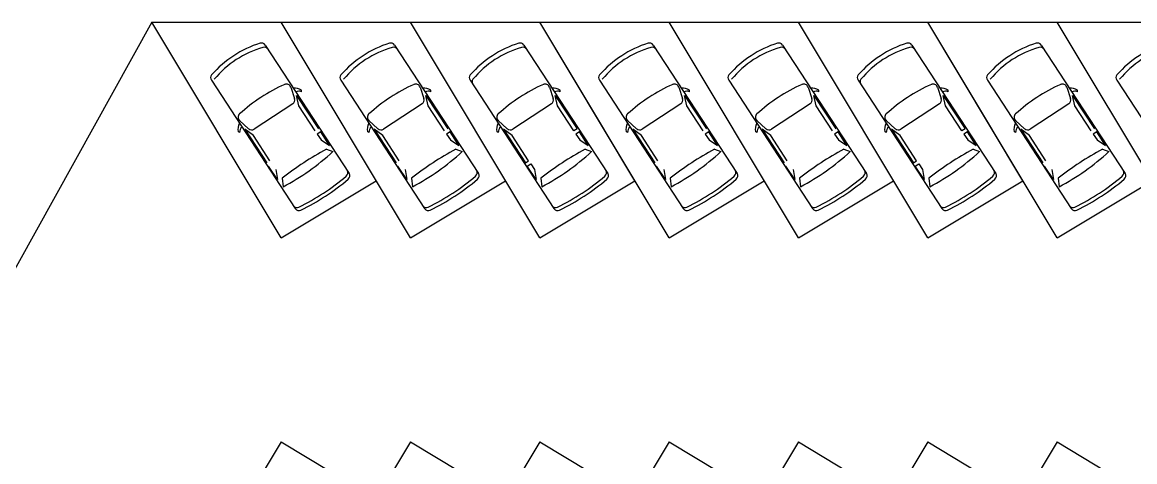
# Model space of a CAD drawing. Header units: millimetres. Extents: x 2478 to 18835, y -4183 to 1193.
# Drawn here: x 8032 to 10870, y -2064 to -943 of the extents above; entities that cross this region are included whole.
import ezdxf

# ---------------------------------------------------------------- set-up
doc = ezdxf.new("R2010")
doc.units = ezdxf.units.MM

msp = doc.modelspace()

# ---------------------------------------------------------------- linework, layer by layer
at = {"color": 4}
for q in [(7899.3, -1776.4), (16991.3, -943.2)]:
    msp.add_line((8362.2, -943.2), q, dxfattribs=at)
at = {"color": 1}
for p, q in [((8692.2, -1493.2), (8362.2, -943.2)), ((9022.2, -1493.2), (8692.2, -943.2)), ((9352.2, -1493.2), (9022.2, -943.2)), ((9594.9, -1347.6), (9352.2, -943.2)), ((9682.2, -1493.2), (9352.2, -943.2)), ((10012.2, -1493.2), (9682.2, -943.2)), ((10342.2, -1493.2), (10012.2, -943.2)), ((10584.9, -1347.6), (10342.2, -943.2)), ((10672.2, -1493.2), (10342.2, -943.2)), ((11002.2, -1493.2), (10672.2, -943.2)), ((8692.2, -1493.2), (8934.9, -1347.6)), ((9022.2, -1493.2), (9264.9, -1347.6)), ((9352.2, -1493.2), (9594.9, -1347.6)), ((9682.2, -1493.2), (9924.9, -1347.6)), ((10012.2, -1493.2), (10254.9, -1347.6)), ((10342.2, -1493.2), (10584.9, -1347.6)), ((10672.2, -1493.2), (10914.9, -1347.6)), ((8692.2, -2013.2), (8362.2, -2563.2)), ((9022.2, -2013.2), (8692.2, -2563.2)), ((9022.2, -2013.2), (8692.2, -2563.2)), ((8692.2, -2013.2), (8934.9, -2158.8)), ((9352.2, -2013.2), (9022.2, -2563.2)), ((9022.2, -2013.2), (9264.9, -2158.8)), ((9682.2, -2013.2), (9352.2, -2563.2)), ((9352.2, -2013.2), (9594.9, -2158.8)), ((9682.2, -2013.2), (9352.2, -2563.2)), ((9682.2, -2013.2), (9924.9, -2158.8)), ((10012.2, -2013.2), (9682.2, -2563.2)), ((10342.2, -2013.2), (10012.2, -2563.2)), ((10012.2, -2013.2), (10254.9, -2158.8)), ((10672.2, -2013.2), (10342.2, -2563.2)), ((10342.2, -2013.2), (10584.9, -2158.8)), ((10672.2, -2013.2), (10342.2, -2563.2)), ((10672.2, -2013.2), (10914.9, -2158.8))]:
    msp.add_line(p, q, dxfattribs=at)
at = {"color": 0}
for p, q in [((8651.3, -1001.3), (8865.6, -1328.5)), ((8981.3, -1001.3), (9195.6, -1328.5)), ((9311.3, -1001.3), (9525.6, -1328.5)), ((9641.3, -1001.3), (9855.6, -1328.5)), ((9971.3, -1001.3), (10185.6, -1328.5)), ((10301.3, -1001.3), (10515.6, -1328.5)), ((10631.3, -1001.3), (10845.6, -1328.5)), ((8514.2, -1091), (8728.4, -1418.2)), ((8844.2, -1091), (9058.4, -1418.2)), ((9174.2, -1091), (9388.4, -1418.2)), ((9504.2, -1091), (9718.4, -1418.2)), ((9834.2, -1091), (10048.4, -1418.2)), ((10164.2, -1091), (10378.4, -1418.2)), ((10494.2, -1091), (10708.4, -1418.2)), ((10824.2, -1091), (11038.4, -1418.2)), ((8716.6, -1108.6), (8726.4, -1137.9)), ((8737.3, -1156), (8731.3, -1129.6)), ((8731.3, -1129.6), (8787.3, -1215.3)), ((8744.6, -1120.4), (8743.9, -1116.4)), ((9046.6, -1108.6), (9056.4, -1137.9)), ((9067.3, -1156), (9061.3, -1129.6)), ((9061.3, -1129.6), (9117.3, -1215.3)), ((9074.6, -1120.4), (9073.9, -1116.4)), ((9376.6, -1108.6), (9386.4, -1137.9)), ((9391.3, -1129.6), (9447.3, -1215.3)), ((9397.3, -1156), (9391.3, -1129.6)), ((9404.6, -1120.4), (9403.9, -1116.4)), ((9706.6, -1108.6), (9716.4, -1137.9)), ((9721.3, -1129.6), (9777.3, -1215.3)), ((9727.3, -1156), (9721.3, -1129.6)), ((9734.6, -1120.4), (9733.9, -1116.4)), ((10036.6, -1108.6), (10046.4, -1137.9)), ((10051.3, -1129.6), (10107.3, -1215.3)), ((10057.3, -1156), (10051.3, -1129.6)), ((10064.6, -1120.4), (10063.9, -1116.4)), ((10366.6, -1108.6), (10376.4, -1137.9)), ((10387.3, -1156), (10381.3, -1129.6)), ((10381.3, -1129.6), (10437.3, -1215.3)), ((10394.6, -1120.4), (10393.9, -1116.4)), ((10696.6, -1108.6), (10706.4, -1137.9)), ((10711.3, -1129.6), (10767.3, -1215.3)), ((10717.3, -1156), (10711.3, -1129.6)), ((10724.6, -1120.4), (10723.9, -1116.4)), ((8721.9, -1151.1), (8623.3, -1215.6)), ((8779.5, -1220.4), (8737.3, -1156)), ((9051.9, -1151.1), (8953.3, -1215.6)), ((9109.5, -1220.4), (9067.3, -1156)), ((9381.9, -1151.1), (9283.3, -1215.6)), ((9439.5, -1220.4), (9397.3, -1156)), ((9711.9, -1151.1), (9613.3, -1215.6)), ((9769.5, -1220.4), (9727.3, -1156)), ((10041.9, -1151.1), (9943.3, -1215.6)), ((10099.5, -1220.4), (10057.3, -1156)), ((10371.9, -1151.1), (10273.3, -1215.6)), ((10429.5, -1220.4), (10387.3, -1156)), ((10701.9, -1151.1), (10603.3, -1215.6)), ((10759.5, -1220.4), (10717.3, -1156)), ((8586.4, -1193.8), (8609.4, -1214.5)), ((8599.9, -1215.7), (8655.9, -1301.3)), ((8621.6, -1231.8), (8599.9, -1215.7)), ((8916.4, -1193.8), (8939.4, -1214.5)), ((8929.9, -1215.7), (8985.9, -1301.3)), ((8951.6, -1231.8), (8929.9, -1215.7)), ((9246.4, -1193.8), (9269.4, -1214.5)), ((9281.6, -1231.8), (9259.9, -1215.7)), ((9259.9, -1215.7), (9315.9, -1301.3)), ((9447.3, -1215.3), (9439.5, -1220.4)), ((9576.4, -1193.8), (9599.4, -1214.5)), ((9611.6, -1231.8), (9589.9, -1215.7)), ((9589.9, -1215.7), (9645.9, -1301.3)), ((9906.4, -1193.8), (9929.4, -1214.5)), ((9941.6, -1231.8), (9919.9, -1215.7)), ((9919.9, -1215.7), (9975.9, -1301.3)), ((10236.4, -1193.8), (10259.4, -1214.5)), ((10249.9, -1215.7), (10305.9, -1301.3)), ((10271.6, -1231.8), (10249.9, -1215.7)), ((10437.3, -1215.3), (10429.5, -1220.4)), ((10566.4, -1193.8), (10589.4, -1214.5)), ((10601.6, -1231.8), (10579.9, -1215.7)), ((10579.9, -1215.7), (10635.9, -1301.3)), ((8586, -1224.2), (8582.7, -1222)), ((8663.8, -1296.1), (8621.6, -1231.8)), ((8793.3, -1222.8), (8784.5, -1228.5)), ((8784.5, -1228.5), (8794.2, -1243.3)), ((8815.9, -1257.2), (8793.3, -1222.8)), ((8794.2, -1243.3), (8815.9, -1257.2)), ((8916, -1224.2), (8912.7, -1222)), ((8993.8, -1296.1), (8951.6, -1231.8)), ((9123.3, -1222.8), (9114.5, -1228.5)), ((9114.5, -1228.5), (9124.2, -1243.3)), ((9145.9, -1257.2), (9123.3, -1222.8)), ((9124.2, -1243.3), (9145.9, -1257.2)), ((9246, -1224.2), (9242.7, -1222)), ((9323.8, -1296.1), (9281.6, -1231.8)), ((9453.3, -1222.8), (9444.5, -1228.5)), ((9444.5, -1228.5), (9454.2, -1243.3)), ((9475.9, -1257.2), (9453.3, -1222.8)), ((9454.2, -1243.3), (9475.9, -1257.2)), ((9576, -1224.2), (9572.7, -1222)), ((9653.8, -1296.1), (9611.6, -1231.8)), ((9783.3, -1222.8), (9774.5, -1228.5)), ((9774.5, -1228.5), (9784.2, -1243.3)), ((9805.9, -1257.2), (9783.3, -1222.8)), ((9784.2, -1243.3), (9805.9, -1257.2)), ((9906, -1224.2), (9902.7, -1222)), ((9983.8, -1296.1), (9941.6, -1231.8)), ((10113.3, -1222.8), (10104.5, -1228.5)), ((10104.5, -1228.5), (10114.2, -1243.3)), ((10135.9, -1257.2), (10113.3, -1222.8)), ((10114.2, -1243.3), (10135.9, -1257.2)), ((10236, -1224.2), (10232.7, -1222)), ((10313.8, -1296.1), (10271.6, -1231.8)), ((10443.3, -1222.8), (10434.5, -1228.5)), ((10434.5, -1228.5), (10444.2, -1243.3)), ((10465.9, -1257.2), (10443.3, -1222.8)), ((10444.2, -1243.3), (10465.9, -1257.2)), ((10566, -1224.2), (10562.7, -1222)), ((10643.8, -1296.1), (10601.6, -1231.8)), ((10773.3, -1222.8), (10764.5, -1228.5)), ((10764.5, -1228.5), (10774.2, -1243.3)), ((10795.9, -1257.2), (10773.3, -1222.8)), ((10774.2, -1243.3), (10795.9, -1257.2)), ((8807.8, -1266.6), (8824.3, -1273.1)), ((9137.8, -1266.6), (9154.3, -1273.1)), ((9467.8, -1266.6), (9484.3, -1273.1)), ((9797.8, -1266.6), (9814.3, -1273.1)), ((10127.8, -1266.6), (10144.3, -1273.1)), ((10457.8, -1266.6), (10474.3, -1273.1)), ((10787.8, -1266.6), (10804.3, -1273.1)), ((9315.9, -1301.3), (9323.8, -1296.1)), ((9320.4, -1309.8), (9329.2, -1304)), ((9329.2, -1304), (9338.8, -1318.8)), ((10305.9, -1301.3), (10313.8, -1296.1)), ((10310.4, -1309.8), (10319.2, -1304)), ((10319.2, -1304), (10328.8, -1318.8)), ((8682.9, -1344.2), (8660.4, -1309.8)), ((8678.8, -1318.8), (8682.9, -1344.2)), ((9012.9, -1344.2), (8990.4, -1309.8)), ((9008.8, -1318.8), (9012.9, -1344.2)), ((9342.9, -1344.2), (9320.4, -1309.8)), ((9338.8, -1318.8), (9342.9, -1344.2)), ((9672.9, -1344.2), (9650.4, -1309.8)), ((9668.8, -1318.8), (9672.9, -1344.2)), ((10002.9, -1344.2), (9980.4, -1309.8)), ((9998.8, -1318.8), (10002.9, -1344.2)), ((10332.9, -1344.2), (10310.4, -1309.8)), ((10328.8, -1318.8), (10332.9, -1344.2)), ((10662.9, -1344.2), (10640.4, -1309.8)), ((10658.8, -1318.8), (10662.9, -1344.2)), ((8694.8, -1340.6), (8697.1, -1362.7)), ((9024.8, -1340.6), (9027.1, -1362.7)), ((9354.8, -1340.6), (9357.1, -1362.7)), ((9684.8, -1340.6), (9687.1, -1362.7)), ((10014.8, -1340.6), (10017.1, -1362.7)), ((10344.8, -1340.6), (10347.1, -1362.7)), ((10674.8, -1340.6), (10677.1, -1362.7))]:
    msp.add_line(p, q, dxfattribs=at)
for centre, major_axis, start_param, end_param in [((8718.7, -1253.8), (55.1, 263.7), 0.50732, 1.063476), ((8717.2, -1251.5), (249.2, -52), 2.060666, 2.651723), ((8641.8, -1007.5), (2.3, 11.2), -0.785398, 0.48085), ((8648.8, -1018.2), (11.2, -2.3), 0.785398, 2.032674), ((9048.7, -1253.8), (55.1, 263.7), 0.50732, 1.063476), ((9047.2, -1251.5), (249.2, -52), 2.060666, 2.651723), ((8971.8, -1007.5), (2.3, 11.2), -0.785398, 0.48085), ((8978.8, -1018.2), (11.2, -2.3), 0.785398, 2.032674), ((9378.7, -1253.8), (55.1, 263.7), 0.50732, 1.063476), ((9377.2, -1251.5), (249.2, -52), 2.060666, 2.651723), ((9301.8, -1007.5), (2.3, 11.2), -0.785398, 0.48085), ((9308.8, -1018.2), (11.2, -2.3), 0.785398, 2.032674), ((9708.7, -1253.8), (55.1, 263.7), 0.50732, 1.063476), ((9707.2, -1251.5), (249.2, -52), 2.060666, 2.651723), ((9631.8, -1007.5), (2.3, 11.2), -0.785398, 0.48085), ((9638.8, -1018.2), (11.2, -2.3), 0.785398, 2.032674), ((10038.7, -1253.8), (55.1, 263.7), 0.50732, 1.063476), ((10037.2, -1251.5), (249.2, -52), 2.060666, 2.651723), ((9961.8, -1007.5), (2.3, 11.2), -0.785398, 0.48085), ((9968.8, -1018.2), (11.2, -2.3), 0.785398, 2.032674), ((10368.7, -1253.8), (55.1, 263.7), 0.50732, 1.063476), ((10367.2, -1251.5), (249.2, -52), 2.060666, 2.651723), ((10291.8, -1007.5), (2.3, 11.2), -0.785398, 0.48085), ((10298.8, -1018.2), (11.2, -2.3), 0.785398, 2.032674), ((10698.7, -1253.8), (55.1, 263.7), 0.50732, 1.063476), ((10697.2, -1251.5), (249.2, -52), 2.060666, 2.651723), ((10621.8, -1007.5), (2.3, 11.2), -0.785398, 0.48085), ((10628.8, -1018.2), (11.2, -2.3), 0.785398, 2.032674), ((11028.7, -1253.8), (55.1, 263.7), 0.50732, 1.063476), ((11027.2, -1251.5), (249.2, -52), 2.060666, 2.651723), ((8523.8, -1084.8), (2.3, 11.2), 1.089946, 2.356194), ((8853.8, -1084.8), (2.3, 11.2), 1.089946, 2.356194), ((9183.8, -1084.8), (2.3, 11.2), 1.089946, 2.356194), ((9513.8, -1084.8), (2.3, 11.2), 1.089946, 2.356194), ((9843.8, -1084.8), (2.3, 11.2), 1.089946, 2.356194), ((10173.8, -1084.8), (2.3, 11.2), 1.089946, 2.356194), ((10503.8, -1084.8), (2.3, 11.2), 1.089946, 2.356194), ((10833.8, -1084.8), (2.3, 11.2), 1.089946, 2.356194), ((8874.5, -1491.8), (87.2, 417.8), 0.623679, 0.947117), ((8705.8, -1112.2), (11.2, -2.3), 0.528074, 2.182793), ((9204.5, -1491.8), (87.2, 417.8), 0.623679, 0.947117), ((9035.8, -1112.2), (11.2, -2.3), 0.528074, 2.182793), ((9190.7, -1095.4), (2.3, 11.2), 1.108918, 2.356194), ((9534.5, -1491.8), (87.2, 417.8), 0.623679, 0.947117), ((9365.8, -1112.2), (11.2, -2.3), 0.528074, 2.182793), ((9864.5, -1491.8), (87.2, 417.8), 0.623679, 0.947117), ((9695.8, -1112.2), (11.2, -2.3), 0.528074, 2.182793), ((10194.5, -1491.8), (87.2, 417.8), 0.623679, 0.947117), ((10025.8, -1112.2), (11.2, -2.3), 0.528074, 2.182793), ((10180.7, -1095.4), (2.3, 11.2), 1.108918, 2.356194), ((10524.5, -1491.8), (87.2, 417.8), 0.623679, 0.947117), ((10355.8, -1112.2), (11.2, -2.3), 0.528074, 2.182793), ((10854.5, -1491.8), (87.2, 417.8), 0.623679, 0.947117), ((10685.8, -1112.2), (11.2, -2.3), 0.528074, 2.182793), ((8727.5, -1138.2), (5.6, 26.7), -0.439922, 0.360338), ((8737.9, -1135.1), (3.3, 15.9), -0.220829, 0.729047), ((9057.5, -1138.2), (5.6, 26.7), -0.439922, 0.360338), ((9067.9, -1135.1), (3.3, 15.9), -0.220829, 0.729047), ((9387.5, -1138.2), (5.6, 26.7), -0.439922, 0.360338), ((9397.9, -1135.1), (3.3, 15.9), -0.220829, 0.729047), ((9717.5, -1138.2), (5.6, 26.7), -0.439922, 0.360338), ((9727.9, -1135.1), (3.3, 15.9), -0.220829, 0.729047), ((10047.5, -1138.2), (5.6, 26.7), -0.439922, 0.360338), ((10057.9, -1135.1), (3.3, 15.9), -0.220829, 0.729047), ((10377.5, -1138.2), (5.6, 26.7), -0.439922, 0.360338), ((10387.9, -1135.1), (3.3, 15.9), -0.220829, 0.729047), ((10707.5, -1138.2), (5.6, 26.7), -0.439922, 0.360338), ((10717.9, -1135.1), (3.3, 15.9), -0.220829, 0.729047), ((8715.6, -1141.5), (2.3, 11.2), 3.926991, 5.240463), ((9045.6, -1141.5), (2.3, 11.2), 3.926991, 5.240463), ((9375.6, -1141.5), (2.3, 11.2), 3.926991, 5.240463), ((9705.6, -1141.5), (2.3, 11.2), 3.926991, 5.240463), ((10035.6, -1141.5), (2.3, 11.2), 3.926991, 5.240463), ((10365.6, -1141.5), (2.3, 11.2), 3.926991, 5.240463), ((10695.6, -1141.5), (2.3, 11.2), 3.926991, 5.240463), ((8594.1, -1185.3), (2.3, 11.2), 0.958799, 2.613518), ((8924.1, -1185.3), (2.3, 11.2), 0.958799, 2.613518), ((9254.1, -1185.3), (2.3, 11.2), 0.958799, 2.613518), ((9584.1, -1185.3), (2.3, 11.2), 0.958799, 2.613518), ((9914.1, -1185.3), (2.3, 11.2), 0.958799, 2.613518), ((10244.1, -1185.3), (2.3, 11.2), 0.958799, 2.613518), ((10574.1, -1185.3), (2.3, 11.2), 0.958799, 2.613518), ((8609.2, -1215.7), (26.7, -5.6), 2.781255, 3.581514), ((8602.3, -1223.9), (15.9, -3.3), 2.412546, 3.362421), ((8617.1, -1206), (11.2, -2.3), 4.184315, 5.497787), ((8939.2, -1215.7), (26.7, -5.6), 2.781255, 3.581514), ((8932.3, -1223.9), (15.9, -3.3), 2.412546, 3.362421), ((8947.1, -1206), (11.2, -2.3), 4.184315, 5.497787), ((9269.2, -1215.7), (26.7, -5.6), 2.781255, 3.581514), ((9262.3, -1223.9), (15.9, -3.3), 2.412546, 3.362421), ((9277.1, -1206), (11.2, -2.3), 4.184315, 5.497787), ((9599.2, -1215.7), (26.7, -5.6), 2.781255, 3.581514), ((9592.3, -1223.9), (15.9, -3.3), 2.412546, 3.362421), ((9607.1, -1206), (11.2, -2.3), 4.184315, 5.497787), ((9929.2, -1215.7), (26.7, -5.6), 2.781255, 3.581514), ((9922.3, -1223.9), (15.9, -3.3), 2.412546, 3.362421), ((9937.1, -1206), (11.2, -2.3), 4.184315, 5.497787), ((10259.2, -1215.7), (26.7, -5.6), 2.781255, 3.581514), ((10252.3, -1223.9), (15.9, -3.3), 2.412546, 3.362421), ((10267.1, -1206), (11.2, -2.3), 4.184315, 5.497787), ((10589.2, -1215.7), (26.7, -5.6), 2.781255, 3.581514), ((10582.3, -1223.9), (15.9, -3.3), 2.412546, 3.362421), ((10597.1, -1206), (11.2, -2.3), 4.184315, 5.497787), ((9247.4, -2061.5), (889.2, -185.6), 2.281762, 2.430627), ((8421.1, -835.5), (582.5, -121.6), 5.400401, 5.662686), ((9577.4, -2061.5), (889.2, -185.6), 2.281762, 2.430627), ((8751.1, -835.5), (582.5, -121.6), 5.400401, 5.662686), ((9907.4, -2061.5), (889.2, -185.6), 2.281762, 2.430627), ((9081.1, -835.5), (582.5, -121.6), 5.400401, 5.662686), ((10237.4, -2061.5), (889.2, -185.6), 2.281762, 2.430627), ((9411.1, -835.5), (582.5, -121.6), 5.400401, 5.662686), ((10567.4, -2061.5), (889.2, -185.6), 2.281762, 2.430627), ((9741.1, -835.5), (582.5, -121.6), 5.400401, 5.662686), ((10897.4, -2061.5), (889.2, -185.6), 2.281762, 2.430627), ((10071.1, -835.5), (582.5, -121.6), 5.400401, 5.662686), ((11227.4, -2061.5), (889.2, -185.6), 2.281762, 2.430627), ((10401.1, -835.5), (582.5, -121.6), 5.400401, 5.662686), ((8850.9, -1327), (11.2, -2.3), 5.626184, 7.068583), ((8856, -1334.8), (11.2, -2.3), 5.626184, 7.068583), ((9180.9, -1327), (11.2, -2.3), 5.626184, 7.068583), ((9186, -1334.8), (11.2, -2.3), 5.626184, 7.068583), ((9510.9, -1327), (11.2, -2.3), 5.626184, 7.068583), ((9516, -1334.8), (11.2, -2.3), 5.626184, 7.068583), ((9840.9, -1327), (11.2, -2.3), 5.626184, 7.068583), ((9846, -1334.8), (11.2, -2.3), 5.626184, 7.068583), ((10170.9, -1327), (11.2, -2.3), 5.626184, 7.068583), ((10176, -1334.8), (11.2, -2.3), 5.626184, 7.068583), ((10500.9, -1327), (11.2, -2.3), 5.626184, 7.068583), ((10506, -1334.8), (11.2, -2.3), 5.626184, 7.068583), ((10830.9, -1327), (11.2, -2.3), 5.626184, 7.068583), ((10836, -1334.8), (11.2, -2.3), 5.626184, 7.068583), ((8464.3, -864.4), (125.5, 601.3), 3.808851, 4.043797), ((8469.4, -872.2), (125.5, 601.3), 3.808851, 4.043797), ((8794.3, -864.4), (125.5, 601.3), 3.808851, 4.043797), ((8799.4, -872.2), (125.5, 601.3), 3.808851, 4.043797), ((9124.3, -864.4), (125.5, 601.3), 3.808851, 4.043797), ((9129.4, -872.2), (125.5, 601.3), 3.808851, 4.043797), ((9454.3, -864.4), (125.5, 601.3), 3.808851, 4.043797), ((9459.4, -872.2), (125.5, 601.3), 3.808851, 4.043797), ((9784.3, -864.4), (125.5, 601.3), 3.808851, 4.043797), ((9789.4, -872.2), (125.5, 601.3), 3.808851, 4.043797), ((10114.3, -864.4), (125.5, 601.3), 3.808851, 4.043797), ((10119.4, -872.2), (125.5, 601.3), 3.808851, 4.043797), ((10444.3, -864.4), (125.5, 601.3), 3.808851, 4.043797), ((10449.4, -872.2), (125.5, 601.3), 3.808851, 4.043797), ((8732.8, -1404.1), (11.2, -2.3), 3.926991, 5.367923), ((8737.9, -1412), (11.2, -2.3), 3.926991, 5.367923), ((9062.8, -1404.1), (11.2, -2.3), 3.926991, 5.367923), ((9067.9, -1412), (11.2, -2.3), 3.926991, 5.367923), ((9392.8, -1404.1), (11.2, -2.3), 3.926991, 5.367923), ((9397.9, -1412), (11.2, -2.3), 3.926991, 5.367923), ((9722.8, -1404.1), (11.2, -2.3), 3.926991, 5.367923), ((9727.9, -1412), (11.2, -2.3), 3.926991, 5.367923), ((10052.8, -1404.1), (11.2, -2.3), 3.926991, 5.367923), ((10057.9, -1412), (11.2, -2.3), 3.926991, 5.367923), ((10382.8, -1404.1), (11.2, -2.3), 3.926991, 5.367923), ((10387.9, -1412), (11.2, -2.3), 3.926991, 5.367923), ((10712.8, -1404.1), (11.2, -2.3), 3.926991, 5.367923), ((10717.9, -1412), (11.2, -2.3), 3.926991, 5.367923)]:
    msp.add_ellipse(centre, major_axis=major_axis, ratio=1, start_param=start_param, end_param=end_param, dxfattribs=at)

doc.saveas('drawing.dxf')
